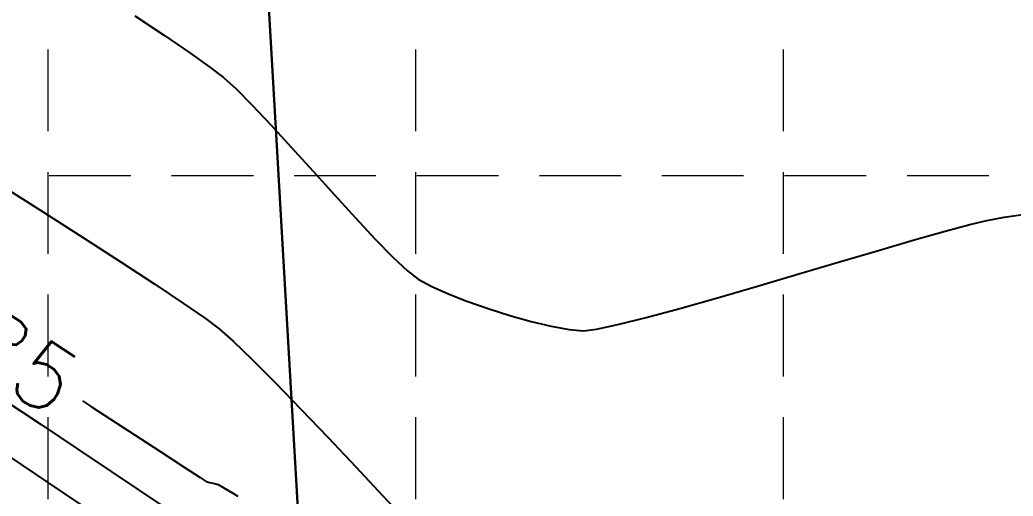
# Model space of a CAD drawing. Header units: inches. Extents: x 2547543 to 2548696, y 7125653 to 7126375.
# Drawn here: x 2547650.15 to 2547698.77, y 7125944.69 to 7125967.99 of the extents above; entities that cross this region are included whole.
import ezdxf

# ---------------------------------------------------------------- set-up
doc = ezdxf.new("R2010")
doc.units = ezdxf.units.IN
doc.header["$MEASUREMENT"] = 0
doc.linetypes.add('HIDDEN', pattern=[0.375, 0.25, -0.125])
for name, color, linetype in [('GRID', 254, 'HIDDEN'), ('V-AREA', 6, 'Continuous'), ('V-PROP-E', 3, 'Continuous'), ('V-TOPO-MAJR-E', 6, 'Continuous'), ('V-TOPO-MINR-E', 14, 'Continuous')]:
    doc.layers.add(name, color=color, linetype=linetype)
doc.styles.add('L100', font='simplex', dxfattribs={"height": 4})

msp = doc.modelspace()

# ---------------------------------------------------------------- linework, layer by layer
at = {"layer": 'GRID', "color": 252, "linetype": 'HIDDEN', "lineweight": 0, "ltscale": 16}
for p, q in [((2547651.523132142, 7126356.547205457), (2547651.523132142, 7125726.296813901)), ((2547669.523132142, 7126356.547205457), (2547669.523132142, 7125726.296813901)), ((2547687.523132141, 7126356.547205457), (2547687.523132141, 7125726.296813901)), ((2547561.583313602, 7125960.37631347), (2548677.583313586, 7125960.37631347))]:
    msp.add_line(p, q, dxfattribs=at)
at = {"layer": 'V-AREA', "color": 7}
msp.add_line((2547661.372810687, 7125985.590955259), (2547666.211702047, 7125901.243125121), dxfattribs=at)
at = {"layer": 'V-PROP-E', "color": 7}
msp.add_line((2547666.211702047, 7125901.243125121), (2547644.915525241, 7126272.461689509), dxfattribs=at)
at = {"layer": 'V-TOPO-MAJR-E', "color": 35, "extrusion": (-0.5449797371548724, -0.8384492149740533, 0), "elevation": -7363166.02120147}
msp.add_lwpolyline([(-1747420.157756696, 585), (-1747419.632702006, 585)], dxfattribs=at)
at = {"layer": 'V-TOPO-MAJR-E', "color": 35, "extrusion": (-0.5454993325187454, -0.838111256469929, 0), "elevation": -7362081.49514826}
msp.add_lwpolyline([(-1751983.244019163, 585.0000000000005), (-1751981.08846019, 585.0000000000005)], dxfattribs=at)
at = {"layer": 'V-TOPO-MAJR-E', "color": 35, "extrusion": (-0.5457685187064932, -0.8379359903888364, 0), "elevation": -7361518.351851838}
msp.add_lwpolyline([(-1754345.812796074, 585), (-1754343.977459856, 585)], dxfattribs=at)
at = {"layer": 'V-TOPO-MAJR-E', "color": 35, "extrusion": (-0.5456687448274282, -0.8380009671345608, 0), "elevation": -7361727.183068399}
msp.add_lwpolyline([(-1753467.455635541, 585.0000000000009), (-1753466.028409391, 585.0000000000009)], dxfattribs=at)
at = {"layer": 'V-TOPO-MAJR-E', "color": 35, "extrusion": (-0.5446863055369258, -0.8386398682155141, 0), "elevation": -7363777.03821986}
msp.add_lwpolyline([(-1744837.517392342, 585), (-1744836.586162936, 585)], dxfattribs=at)
at = {"layer": 'V-TOPO-MAJR-E', "color": 35, "extrusion": (-0.5382763809976117, -0.8427683772307277, 0), "elevation": -7376866.267020169}
msp.add_lwpolyline([(-1688641.77951593, 585), (-1688641.432158439, 585)], dxfattribs=at)
at = {"layer": 'V-TOPO-MAJR-E', "color": 35, "elevation": 585}
for points in [[(2547659.277810236, 7125945.41180955), (2547659.455599762, 7125945.359539323)], [(2547659.682233114, 7125945.308523039), (2547659.861187543, 7125945.258182961)], [(2547659.861187543, 7125945.258182961), (2547660.13173805, 7125945.100540004)]]:
    msp.add_lwpolyline(points, dxfattribs=at)
at = {"layer": 'V-TOPO-MAJR-E', "color": 35, "extrusion": (0.219609623371778, 0.9755878296301702, 0), "elevation": 7511476.100899966}
msp.add_lwpolyline([(-920539.3823490543, 585.0000000000009), (-920539.6146534602, 585.0000000000009)], dxfattribs=at)
at = {"layer": 'V-TOPO-MAJR-E', "color": 35, "extrusion": (-0.5118299426168573, -0.8590867883053636, 0), "elevation": -7425774.029097996}
msp.add_lwpolyline([(-1458610.911631805, 585), (-1458610.109305688, 585)], dxfattribs=at)
at = {"layer": 'V-TOPO-MINR-E', "color": 35}
for points, elevation in [([(2547655.78935593, 7125968.192473716), (2547657.228056619, 7125967.226624727)], 587), ([(2547657.228056619, 7125967.226624727), (2547658.473943871, 7125966.371170614)], 587), ([(2547658.473943871, 7125966.371170614), (2547659.460322827, 7125965.670331155)], 587), ([(2547662.431958167, 7125962.850893711), (2547663.434198872, 7125961.759363895)], 587), ([(2547664.486766051, 7125960.600042439), (2547665.550329328, 7125959.427970062)], 587), ([(2547666.585558331, 7125958.298187481), (2547667.553122684, 7125957.265735416)], 587), ([(2547653.266109687, 7125957.327087962), (2547655.108948078, 7125956.138005666)], 586), ([(2547667.553122684, 7125957.265735416), (2547668.413692015, 7125956.385654584)], 587), ([(2547655.108948078, 7125956.138005666), (2547656.765467369, 7125955.05511619)], 586), ([(2547668.413692015, 7125956.385654584), (2547669.127935948, 7125955.712985704)], 587), ([(2547688.283530825, 7125955.560390296), (2547690.279741855, 7125956.150667024)], 587), ([(2547669.656524111, 7125955.302769495), (2547670.282378726, 7125954.965566242)], 587), ([(2547684.303138983, 7125954.39805793), (2547686.26766471, 7125954.967757368)], 587), ([(2547673.069693732, 7125953.867526536), (2547674.134701073, 7125953.529888967)], 587), ([(2547680.812090592, 7125953.428618283), (2547682.46094912, 7125953.876581672)], 587), ([(2547659.23884568, 7125953.381443464), (2547659.915353218, 7125952.877424101)], 586), ([(2547675.183985562, 7125953.235032059), (2547676.167342783, 7125953.000111504)], 587), ([(2547676.167342783, 7125953.000111504), (2547677.034568322, 7125952.842282997)], 587), ([(2547678.378349441, 7125952.854388875), (2547679.427558875, 7125953.079457454)], 587), ([(2547649.268150466, 7125949.471230356), (2547651.193117061, 7125948.190920374)], 584), ([(2547665.241278144, 7125947.550197957), (2547666.595830639, 7125946.12234027)], 586), ([(2547652.999427201, 7125946.983728111), (2547654.626686701, 7125945.892912944)], 584), ([(2547651.473969279, 7125945.387672354), (2547653.173882409, 7125944.241394068)], 583), ([(2547667.909839237, 7125944.727747135), (2547669.124589769, 7125943.432447997)], 586)]:
    msp.add_lwpolyline(points, dxfattribs=dict(at, elevation=elevation))
at = {"layer": 'V-TOPO-MINR-E', "color": 35, "extrusion": (0.6052906862066723, 0.7960045132984207, 0), "elevation": 7214375.378152931}
msp.add_lwpolyline([(2285332.221715544, 587.0000000000005), (2285331.392353659, 587.0000000000005)], dxfattribs=at)
at = {"layer": 'V-TOPO-MINR-E', "color": 35, "extrusion": (0.6717269440532957, 0.7407988341195069, 0), "elevation": 6990238.63590121}
msp.add_lwpolyline([(2899399.158951793, 587), (2899398.328390225, 587)], dxfattribs=at)
at = {"layer": 'V-TOPO-MINR-E', "color": 35, "extrusion": (0.7103454324899456, 0.7038532279819935, 0), "elevation": 6825352.360720074}
msp.add_lwpolyline([(3268717.180413583, 587), (3268716.067118075, 587)], dxfattribs=at)
at = {"layer": 'V-TOPO-MINR-E', "color": 35, "extrusion": (0.7278741766355425, 0.6857107137759559, 0), "elevation": 6740726.767834127}
msp.add_lwpolyline([(3439846.249009894, 587), (3439844.918151501, 587)], dxfattribs=at)
at = {"layer": 'V-TOPO-MINR-E', "color": 35, "extrusion": (0.7403726716555028, 0.6721966282760523, 0), "elevation": 6676267.851125351}
msp.add_lwpolyline([(3563336.575444525, 587.0000000000009), (3563335.009582493, 587.0000000000009)], dxfattribs=at)
at = {"layer": 'V-TOPO-MINR-E', "color": 35, "extrusion": (-0.5355092185339368, -0.8445293818838823, 0), "elevation": -7382372.154614128}
msp.add_lwpolyline([(-1664452.50031433, 586), (-1664450.12627097, 586)], dxfattribs=at)
at = {"layer": 'V-TOPO-MINR-E', "color": 35, "extrusion": (0.7372857868604361, 0.6755809858881374, 0), "elevation": 6692520.29567867}
msp.add_lwpolyline([(3532714.199781721, 587.0000000000009), (3532712.66742805, 587.0000000000009)], dxfattribs=at)
at = {"layer": 'V-TOPO-MINR-E', "color": 35, "extrusion": (-0.538487476818819, -0.8426335130466281, 0), "elevation": -7376449.835421123}
msp.add_lwpolyline([(-1690503.084167922, 586.0000000000009), (-1690500.759335451, 586.0000000000009)], dxfattribs=at)
at = {"layer": 'V-TOPO-MINR-E', "color": 35, "extrusion": (0.2325222921165385, -0.9725910670311914, 0), "elevation": -6338246.8134997}
msp.add_lwpolyline([(4134811.08507033, 587.0000000000009), (4134811.941548996, 587.0000000000009)], dxfattribs=at)
at = {"layer": 'V-TOPO-MINR-E', "color": 35, "extrusion": (0.1749145937085913, -0.9845836099122098, 0), "elevation": -6570472.16068808}
msp.add_lwpolyline([(3754855.263047855, 587.0000000000009), (3754856.124165542, 587.0000000000009)], dxfattribs=at)
at = {"layer": 'V-TOPO-MINR-E', "color": 35, "extrusion": (0.1496251874499621, -0.9887427892432713, 0), "elevation": -6664540.077363125}
msp.add_lwpolyline([(3585241.203152349, 587.0000000000009), (3585242.371216655, 587.0000000000009)], dxfattribs=at)
at = {"layer": 'V-TOPO-MINR-E', "color": 35, "extrusion": (0.2745315439293448, -0.9615780942740794, 0), "elevation": -6152742.018517039}
msp.add_lwpolyline([(4406106.711652666, 587), (4406108.283311736, 587)], dxfattribs=at)
at = {"layer": 'V-TOPO-MINR-E', "color": 35, "extrusion": (0.2620757657923143, -0.9650473009051795, 0), "elevation": -6209196.967232306}
msp.add_lwpolyline([(4326187.41767004, 587), (4326188.669044923, 587)], dxfattribs=at)
at = {"layer": 'V-TOPO-MINR-E', "color": 35, "extrusion": (0.280534363562312, -0.9598439825621081, 0), "elevation": -6125091.465500546}
msp.add_lwpolyline([(4444462.744820546, 587), (4444464.561693362, 587)], dxfattribs=at)
at = {"layer": 'V-TOPO-MINR-E', "color": 35, "extrusion": (0.2831722440907164, -0.9590690695547572, 0), "elevation": -6112848.961345618}
msp.add_lwpolyline([(4461283.940582146, 587), (4461285.927467691, 587)], dxfattribs=at)
at = {"layer": 'V-TOPO-MINR-E', "color": 35, "extrusion": (-0.6130947817870513, -0.7900093597834699, 0), "elevation": -7191534.358718693}
msp.add_lwpolyline([(-2356203.806176372, 587), (-2356203.137085359, 587)], dxfattribs=at)
at = {"layer": 'V-TOPO-MINR-E', "color": 35, "extrusion": (0.2820485478499833, -0.9594001337584417, 0), "elevation": -6118070.937050879}
msp.add_lwpolyline([(4454115.796672409, 587), (4454117.897845886, 587)], dxfattribs=at)
at = {"layer": 'V-TOPO-MINR-E', "color": 35, "extrusion": (-0.5546858298313457, -0.832059871754618, 0), "elevation": -7342370.35636786}
msp.add_lwpolyline([(-1832863.331538434, 586), (-1832861.648937824, 586)], dxfattribs=at)
at = {"layer": 'V-TOPO-MINR-E', "color": 35, "extrusion": (-0.408602571264464, -0.912712407473498, 0), "elevation": -7544932.140283704}
msp.add_lwpolyline([(-586393.2447665683, 587), (-586392.356261699, 587)], dxfattribs=at)
at = {"layer": 'V-TOPO-MINR-E', "color": 35, "extrusion": (-0.3657818327905215, -0.9307006236166424, 0), "elevation": -7564022.194295056}
msp.add_lwpolyline([(-235425.6595615386, 587), (-235424.6432951014, 587)], dxfattribs=at)
at = {"layer": 'V-TOPO-MINR-E', "color": 35, "extrusion": (-0.3324518848713326, -0.9431202172817092, 0), "elevation": -7567609.873936682}
msp.add_lwpolyline([(33724.0916099404, 587.0000000000009), (33725.18428695248, 587.0000000000009)], dxfattribs=at)
at = {"layer": 'V-TOPO-MINR-E', "color": 35, "extrusion": (0.2723716782462429, -0.9621921164140377, 0), "elevation": -6162620.094449709}
msp.add_lwpolyline([(4392267.995521429, 587.0000000000005), (4392269.910097356, 587.0000000000005)], dxfattribs=at)
at = {"layer": 'V-TOPO-MINR-E', "color": 35, "extrusion": (0.5677921850437258, 0.8231719350192106, 0), "elevation": 7312425.839830527}
msp.add_lwpolyline([(1948900.359483612, 586), (1948899.055559342, 586)], dxfattribs=at)
at = {"layer": 'V-TOPO-MINR-E', "color": 35, "extrusion": (-0.2705293079626103, -0.962711739584218, 0), "elevation": -7549459.639530627}
msp.add_lwpolyline([(524896.521097206, 587), (524897.6110231362, 587)], dxfattribs=at)
at = {"layer": 'V-TOPO-MINR-E', "color": 35, "extrusion": (0.2445309290526022, -0.9696414928914044, 0), "elevation": -6286633.364890057}
msp.add_lwpolyline([(4212851.61045189, 587.0000000000009), (4212853.038331915, 587.0000000000009)], dxfattribs=at)
at = {"layer": 'V-TOPO-MINR-E', "color": 35, "extrusion": (-0.6658119417331219, -0.7461196004968439, 0), "elevation": -7013075.509179973}
msp.add_lwpolyline([(-2843685.523771301, 586), (-2843684.61700058, 586)], dxfattribs=at)
at = {"layer": 'V-TOPO-MINR-E', "color": 35, "extrusion": (-0.09034343510054953, -0.9959106705594799, 0), "elevation": -7326978.368362974}
msp.add_lwpolyline([(1893475.685729555, 587), (1893476.389496935, 587)], dxfattribs=at)
at = {"layer": 'V-TOPO-MINR-E', "color": 35, "extrusion": (0.116920977340458, -0.9931412211049103, 0), "elevation": -6779200.473398022}
msp.add_lwpolyline([(3363377.140542136, 587.0000000000009), (3363377.787873716, 587.0000000000009)], dxfattribs=at)
at = {"layer": 'V-TOPO-MINR-E', "color": 35, "extrusion": (0.6958289546768051, 0.71820753674226, 0), "elevation": 6890648.635968298}
msp.add_lwpolyline([(3128694.883502368, 586), (3128693.589187953, 586)], dxfattribs=at)
at = {"layer": 'V-TOPO-MINR-E', "color": 35, "extrusion": (0.7094778616267389, 0.7047277232105673, 0), "elevation": 6829364.935270355}
msp.add_lwpolyline([(3260297.038660328, 586), (3260295.443861204, 586)], dxfattribs=at)
at = {"layer": 'V-TOPO-MINR-E', "color": 35, "extrusion": (0.717214003552437, 0.6968529781153876, 0), "elevation": 6792958.973360506}
msp.add_lwpolyline([(3335485.000206623, 586), (3335483.192798443, 586)], dxfattribs=at)
at = {"layer": 'V-TOPO-MINR-E', "color": 35, "extrusion": (0.7221386054677478, 0.691748389584751, 0), "elevation": 6769130.166650091}
msp.add_lwpolyline([(3383580.430571677, 586), (3383578.498681064, 586)], dxfattribs=at)
at = {"layer": 'V-TOPO-MINR-E', "color": 35, "extrusion": (-0.5556511884156073, -0.8314155139353145, 0), "elevation": -7340229.290554422}
msp.add_lwpolyline([(-1841384.854819615, 584), (-1841382.682247526, 584)], dxfattribs=at)
at = {"layer": 'V-TOPO-MINR-E', "color": 35, "extrusion": (-0.5578275239729646, -0.8299568985785899, 0), "elevation": -7335377.647063316}
msp.add_lwpolyline([(-1860609.801873378, 583.0000000000009), (-1860607.55557712, 583.0000000000009)], dxfattribs=at)
at = {"layer": 'V-TOPO-MINR-E', "color": 35, "extrusion": (0.7278221152042184, 0.6857659721943467, 0), "elevation": 6740979.461003794}
msp.add_lwpolyline([(3439318.119676132, 586), (3439316.203558023, 586)], dxfattribs=at)
at = {"layer": 'V-TOPO-MINR-E', "color": 35, "extrusion": (-0.5571703216052016, -0.8303982374272938, 0), "elevation": -7336850.45716718}
msp.add_lwpolyline([(-1854797.653321444, 584), (-1854795.982057454, 584)], dxfattribs=at)
at = {"layer": 'V-TOPO-MINR-E', "color": 35, "extrusion": (-0.5562674643987975, -0.8310033141037, 0), "elevation": -7338862.030668751}
msp.add_lwpolyline([(-1846820.744062433, 584), (-1846819.434831006, 584)], dxfattribs=at)

# ---------------------------------------------------------------- texts
at = {"layer": 'V-TOPO-MAJR-E', "color": 35, "insert": (2547646.515864148, 7125955.602052798, 585), "char_height": 3.2, "width": 12.03809523809524, "attachment_point": 1, "rotation": 327.0986041434328, "style": 'L100'}
msp.add_mtext('\\Fsimplex.shx;\\W1.0000000000;\\T1.0000000000;\\o\\l585', dxfattribs=at)

doc.saveas('drawing.dxf')
